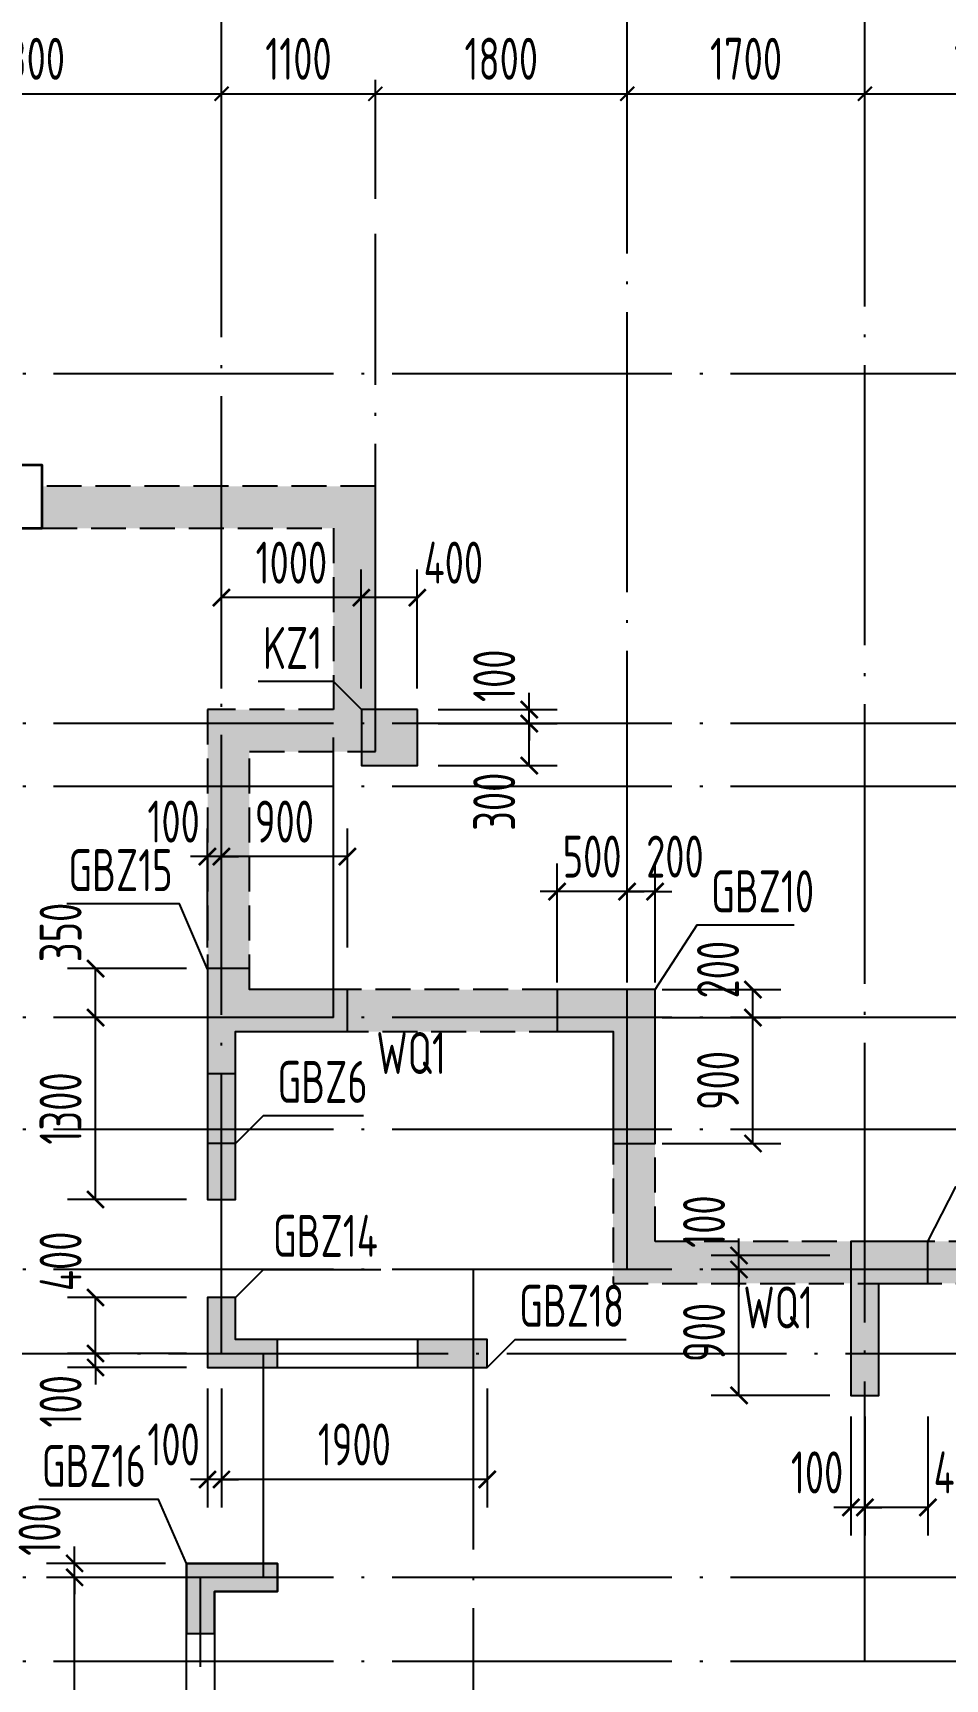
# Model space of a CAD drawing. Extents: x -1307975 to -76406, y -96289 to 379359.
# Drawn here: x -960064 to -953543, y 359666 to 371428 of the extents above; entities that cross this region are included whole.
import ezdxf
from ezdxf.enums import TextEntityAlignment as Align

# ---------------------------------------------------------------- set-up
doc = ezdxf.new("R2010")
doc.units = 0
doc.header["$LTSCALE"] = 1000
doc.linetypes.add('DASH', pattern=[0.35, 0.25, -0.1])
doc.linetypes.add('DOTE', pattern=[2.42, 2, -0.2, 0.02, -0.2])
doc.layers.get('0').update_dxf_attribs({"linetype": 'CONTINUOUS'})
doc.layers.get('DEFPOINTS').update_dxf_attribs({"linetype": 'CONTINUOUS'})
for name, color, linetype in [('A-AXIS', 1, 'CONTINUOUS'), ('A-DOTE', 10, 'DOTE'), ('COLU_DE_TEXT', 7, 'CONTINUOUS'), ('LABEL', 1, 'CONTINUOUS'), ('S-Q墙填充', 252, 'CONTINUOUS'), ('S-Q墙实线', 6, 'CONTINUOUS'), ('S-Q墙标注', 3, 'CONTINUOUS'), ('S-Q墙虚线', 6, 'DASH'), ('S-X详图填充', 252, 'CONTINUOUS'), ('S-X详图实线', 4, 'CONTINUOUS'), ('S-Y一般标注', 3, 'CONTINUOUS')]:
    doc.layers.add(name, color=color, linetype=linetype)
doc.layers.add('底图$0$砼柱', color=2, linetype='CONTINUOUS', lineweight=35)
doc.styles.add('TSSD_DIMENSION', font='Tssdeng.shx', dxfattribs={"width": 0.7, "bigfont": 'tssdchn.shx'})
doc.styles.add('TSSD_REIN', font='tssdeng.shx', dxfattribs={"width": 0.7, "height": 300, "bigfont": 'tssdchn.shx'})
doc.styles.add('结构文字', font='zstxt.shx', dxfattribs={"width": 0.7, "bigfont": 'zshz.shx'})
doc.dimstyles.new('STRUCK', dxfattribs={"dimtxt": 400, "dimasz": 121, "dimexe": 200, "dimexo": 150, "dimgap": 115, "dimtad": 1, "dimdec": 0, "dimdsep": 46, "dimtxsty": '结构文字', "dimblk": 'ARCHTICK', "dimcen": 400, "dimclrd": 3, "dimclre": 3, "dimclrt": 7, "dimadec": 0, "dimazin": 0, "dimtfac": 1, "dimtdec": 0, "dimtix": 1, "dimtmove": 2, "dimatfit": 3, "dimldrblk": '_DIMX', "dimfxl": 1, "dimtolj": 1, "dimtzin": 0, "dimarcsym": 0})
doc.dimstyles.new('TSSD_100_100', dxfattribs={"dimtxt": 300, "dimasz": 100, "dimexe": 100, "dimexo": 250, "dimgap": 100, "dimtad": 1, "dimdec": 0, "dimzin": 0, "dimdsep": 46, "dimtxsty": 'TSSD_DIMENSION', "dimblk": 'ARCHTICK', "dimcen": 0, "dimdle": 100, "dimclrt": 7, "dimadec": 0, "dimazin": 0, "dimtfac": 1, "dimtdec": 0, "dimtix": 1, "dimtmove": 2, "dimatfit": 3, "dimldrblk": 'ARCHTICK', "dimfxl": 1, "dimtolj": 1, "dimtzin": 0, "dimarcsym": 0})

# ---------------------------------------------------------------- blocks, each defined once
blk = doc.blocks.new('_ArchTick')
at = {"color": 0, "linetype": 'ByBlock', "const_width": 0.15}
blk.add_lwpolyline([(-0.5, -0.5), (0.5, 0.5)], dxfattribs=at)
blk = doc.blocks.new('*D195')
at = {"layer": 'DEFPOINTS', "color": 0, "transparency": 16777216}
for p in [(18500, 22100), (15700, 21100), (18500, 21100)]:
    blk.add_point(p, dxfattribs=at)
at = {"layer": 'S-Y一般标注', "color": 0, "lineweight": -2, "transparency": 16777216}
for p, q in [((15700, 21350), (15700, 22200)), ((18500, 21350), (18500, 22200)), ((15600, 22100), (18600, 22100))]:
    blk.add_line(p, q, dxfattribs=at)
at = {"layer": 'S-Y一般标注', "color": 0, "lineweight": -2, "transparency": 16777216, "xscale": 100, "yscale": 100, "zscale": 100, "rotation": 180}
blk.add_blockref('_ArchTick', (15700, 22100), dxfattribs=at)
at = {"layer": 'S-Y一般标注', "color": 0, "lineweight": -2, "transparency": 16777216, "xscale": 100, "yscale": 100, "zscale": 100}
blk.add_blockref('_ArchTick', (18500, 22100), dxfattribs=at)
at = {"layer": 'S-Y一般标注', "color": 7, "transparency": 16777216, "insert": (17100, 22350), "char_height": 300, "attachment_point": 5, "style": 'TSSD_DIMENSION'}
blk.add_mtext('\\A1;2800', dxfattribs=at)
blk = doc.blocks.new('*D196')
at = {"layer": 'DEFPOINTS', "color": 0, "transparency": 16777216}
for p in [(19600, 22100), (18500, 21100), (19600, 21100)]:
    blk.add_point(p, dxfattribs=at)
at = {"layer": 'S-Y一般标注', "color": 0, "lineweight": -2, "transparency": 16777216}
for p, q in [((18500, 21350), (18500, 22200)), ((19600, 21350), (19600, 22200)), ((18400, 22100), (19700, 22100))]:
    blk.add_line(p, q, dxfattribs=at)
at = {"layer": 'S-Y一般标注', "color": 0, "lineweight": -2, "transparency": 16777216, "xscale": 100, "yscale": 100, "zscale": 100, "rotation": 180}
blk.add_blockref('_ArchTick', (18500, 22100), dxfattribs=at)
at = {"layer": 'S-Y一般标注', "color": 0, "lineweight": -2, "transparency": 16777216, "xscale": 100, "yscale": 100, "zscale": 100}
blk.add_blockref('_ArchTick', (19600, 22100), dxfattribs=at)
at = {"layer": 'S-Y一般标注', "color": 7, "transparency": 16777216, "insert": (19050, 22350), "char_height": 300, "attachment_point": 5, "style": 'TSSD_DIMENSION'}
blk.add_mtext('\\A1;1100', dxfattribs=at)
blk = doc.blocks.new('*D197')
at = {"layer": 'DEFPOINTS', "color": 0, "transparency": 16777216}
for p in [(23100, 22100), (21400, 21100), (23100, 21100)]:
    blk.add_point(p, dxfattribs=at)
at = {"layer": 'S-Y一般标注', "color": 0, "lineweight": -2, "transparency": 16777216}
for p, q in [((21400, 21350), (21400, 22200)), ((23100, 21350), (23100, 22200)), ((21300, 22100), (23200, 22100))]:
    blk.add_line(p, q, dxfattribs=at)
at = {"layer": 'S-Y一般标注', "color": 0, "lineweight": -2, "transparency": 16777216, "xscale": 100, "yscale": 100, "zscale": 100, "rotation": 180}
blk.add_blockref('_ArchTick', (21400, 22100), dxfattribs=at)
at = {"layer": 'S-Y一般标注', "color": 0, "lineweight": -2, "transparency": 16777216, "xscale": 100, "yscale": 100, "zscale": 100}
blk.add_blockref('_ArchTick', (23100, 22100), dxfattribs=at)
at = {"layer": 'S-Y一般标注', "color": 7, "transparency": 16777216, "insert": (22250, 22350), "char_height": 300, "attachment_point": 5, "style": 'TSSD_DIMENSION'}
blk.add_mtext('\\A1;1700', dxfattribs=at)
blk = doc.blocks.new('*D198')
at = {"layer": 'DEFPOINTS', "color": 0, "transparency": 16777216}
for p in [(24900, 22100), (23100, 21100), (24900, 21100)]:
    blk.add_point(p, dxfattribs=at)
at = {"layer": 'S-Y一般标注', "color": 0, "lineweight": -2, "transparency": 16777216}
for p, q in [((23100, 21350), (23100, 22200)), ((24900, 21350), (24900, 22200)), ((23000, 22100), (25000, 22100))]:
    blk.add_line(p, q, dxfattribs=at)
at = {"layer": 'S-Y一般标注', "color": 0, "lineweight": -2, "transparency": 16777216, "xscale": 100, "yscale": 100, "zscale": 100, "rotation": 180}
blk.add_blockref('_ArchTick', (23100, 22100), dxfattribs=at)
at = {"layer": 'S-Y一般标注', "color": 0, "lineweight": -2, "transparency": 16777216, "xscale": 100, "yscale": 100, "zscale": 100}
blk.add_blockref('_ArchTick', (24900, 22100), dxfattribs=at)
at = {"layer": 'S-Y一般标注', "color": 7, "transparency": 16777216, "insert": (24000, 22350), "char_height": 300, "attachment_point": 5, "style": 'TSSD_DIMENSION'}
blk.add_mtext('\\A1;1800', dxfattribs=at)
blk = doc.blocks.new('*D226')
at = {"layer": 'DEFPOINTS', "color": 0, "transparency": 16777216}
for p in [(21400, 22100), (19600, 21100), (21400, 21100)]:
    blk.add_point(p, dxfattribs=at)
at = {"layer": 'S-Y一般标注', "color": 0, "lineweight": -2, "transparency": 16777216}
for p, q in [((19600, 21350), (19600, 22200)), ((21400, 21350), (21400, 22200)), ((19500, 22100), (21500, 22100))]:
    blk.add_line(p, q, dxfattribs=at)
at = {"layer": 'S-Y一般标注', "color": 0, "lineweight": -2, "transparency": 16777216, "xscale": 100, "yscale": 100, "zscale": 100, "rotation": 180}
blk.add_blockref('_ArchTick', (19600, 22100), dxfattribs=at)
at = {"layer": 'S-Y一般标注', "color": 0, "lineweight": -2, "transparency": 16777216, "xscale": 100, "yscale": 100, "zscale": 100}
blk.add_blockref('_ArchTick', (21400, 22100), dxfattribs=at)
at = {"layer": 'S-Y一般标注', "color": 7, "transparency": 16777216, "insert": (20500, 22350), "char_height": 300, "attachment_point": 5, "style": 'TSSD_DIMENSION'}
blk.add_mtext('\\A1;1800', dxfattribs=at)
blk = doc.blocks.new('*D3649')
at = {"layer": 'DEFPOINTS', "color": 0, "transparency": 16777216}
for p in [(-955016, 362593), (-954216, 362593), (-954216, 361693)]:
    blk.add_point(p, dxfattribs=at)
at = {"layer": 'S-Q墙标注', "color": 3, "lineweight": -2, "transparency": 16777216}
for p, q in [((-954366, 362593), (-955216, 362593)), ((-955016, 361693), (-955016, 362593)), ((-954366, 361693), (-955216, 361693))]:
    blk.add_line(p, q, dxfattribs=at)
at = {"layer": 'S-Q墙标注', "color": 3, "lineweight": -2, "transparency": 16777216, "xscale": 121, "yscale": 121, "zscale": 121}
for p, rotation in [((-955016, 362593), 90), ((-955016, 361693), 270)]:
    blk.add_blockref('_ArchTick', p, dxfattribs=dict(at, rotation=rotation))
at = {"layer": 'S-Q墙标注', "color": 7, "transparency": 16777216, "insert": (-955266, 362143), "char_height": 300, "attachment_point": 5, "rotation": 90, "style": 'TSSD_REIN'}
blk.add_mtext('\\A1;900', dxfattribs=at)
blk = doc.blocks.new('_DIMX')
blk.add_line((-150, 0), (150, 0))
at = {"const_width": 50}
blk.add_lwpolyline([(-70, -70), (70, 70)], dxfattribs=at)
blk = doc.blocks.new('*D3650')
at = {"layer": 'DEFPOINTS', "color": 0, "transparency": 16777216}
for p in [(-955016, 362693), (-954216, 362693), (-954216, 362593)]:
    blk.add_point(p, dxfattribs=at)
at = {"layer": 'S-Q墙标注', "color": 3, "lineweight": -2, "transparency": 16777216}
for p, q in [((-955016, 362693), (-955016, 362814)), ((-954366, 362693), (-955216, 362693)), ((-955016, 362593), (-955016, 362693)), ((-954366, 362593), (-955216, 362593)), ((-955016, 362593), (-955016, 362472))]:
    blk.add_line(p, q, dxfattribs=at)
at = {"layer": 'S-Q墙标注', "color": 3, "lineweight": -2, "transparency": 16777216, "xscale": 121, "yscale": 121, "zscale": 121}
for p, rotation in [((-955016, 362693), 270), ((-955016, 362593), 90)]:
    blk.add_blockref('_ArchTick', p, dxfattribs=dict(at, rotation=rotation))
at = {"layer": 'S-Q墙标注', "color": 7, "transparency": 16777216, "insert": (-955266, 362935), "char_height": 300, "attachment_point": 5, "rotation": 90, "style": 'TSSD_REIN'}
blk.add_mtext('\\A1;100', dxfattribs=at)
blk = doc.blocks.new('*D3651')
at = {"layer": 'DEFPOINTS', "color": 0, "transparency": 16777216}
for p in [(-954116, 361693), (-953666, 361693), (-954116, 360893)]:
    blk.add_point(p, dxfattribs=at)
at = {"layer": 'S-Q墙标注', "color": 3, "lineweight": -2, "transparency": 16777216}
for p, q in [((-954116, 361543), (-954116, 360693)), ((-953666, 361543), (-953666, 360693)), ((-953666, 360893), (-954116, 360893))]:
    blk.add_line(p, q, dxfattribs=at)
at = {"layer": 'S-Q墙标注', "color": 3, "lineweight": -2, "transparency": 16777216, "xscale": 121, "yscale": 121, "zscale": 121, "rotation": 180}
blk.add_blockref('_ArchTick', (-954116, 360893), dxfattribs=at)
at = {"layer": 'S-Q墙标注', "color": 3, "lineweight": -2, "transparency": 16777216, "xscale": 121, "yscale": 121, "zscale": 121}
blk.add_blockref('_ArchTick', (-953666, 360893), dxfattribs=at)
at = {"layer": 'S-Q墙标注', "color": 7, "transparency": 16777216, "insert": (-953408, 361143), "char_height": 300, "attachment_point": 5, "style": 'TSSD_REIN'}
blk.add_mtext('\\A1;450', dxfattribs=at)
blk = doc.blocks.new('*D3652')
at = {"layer": 'DEFPOINTS', "color": 0, "transparency": 16777216}
for p in [(-954216, 361693), (-954116, 361693), (-954216, 360893)]:
    blk.add_point(p, dxfattribs=at)
at = {"layer": 'S-Q墙标注', "color": 3, "lineweight": -2, "transparency": 16777216}
for p, q in [((-954216, 361543), (-954216, 360693)), ((-954116, 361543), (-954116, 360693)), ((-954216, 360893), (-954337, 360893)), ((-954116, 360893), (-954216, 360893)), ((-954116, 360893), (-953995, 360893))]:
    blk.add_line(p, q, dxfattribs=at)
at = {"layer": 'S-Q墙标注', "color": 3, "lineweight": -2, "transparency": 16777216, "xscale": 121, "yscale": 121, "zscale": 121}
blk.add_blockref('_ArchTick', (-954216, 360893), dxfattribs=at)
at = {"layer": 'S-Q墙标注', "color": 3, "lineweight": -2, "transparency": 16777216, "xscale": 121, "yscale": 121, "zscale": 121, "rotation": 180}
blk.add_blockref('_ArchTick', (-954116, 360893), dxfattribs=at)
at = {"layer": 'S-Q墙标注', "color": 7, "transparency": 16777216, "insert": (-954458, 361143), "char_height": 300, "attachment_point": 5, "style": 'TSSD_REIN'}
blk.add_mtext('\\A1;100', dxfattribs=at)
blk = doc.blocks.new('*D3653')
at = {"layer": 'DEFPOINTS', "color": 0, "transparency": 16777216}
for p in [(-959616, 361993), (-958816, 361993), (-958816, 361893)]:
    blk.add_point(p, dxfattribs=at)
at = {"layer": 'S-Q墙标注', "color": 3, "lineweight": -2, "transparency": 16777216}
for p, q in [((-959616, 361993), (-959616, 362114)), ((-958966, 361993), (-959816, 361993)), ((-959616, 361893), (-959616, 361993)), ((-958966, 361893), (-959816, 361893)), ((-959616, 361893), (-959616, 361772))]:
    blk.add_line(p, q, dxfattribs=at)
at = {"layer": 'S-Q墙标注', "color": 3, "lineweight": -2, "transparency": 16777216, "xscale": 121, "yscale": 121, "zscale": 121}
for p, rotation in [((-959616, 361993), 270), ((-959616, 361893), 90)]:
    blk.add_blockref('_ArchTick', p, dxfattribs=dict(at, rotation=rotation))
at = {"layer": 'S-Q墙标注', "color": 7, "transparency": 16777216, "insert": (-959866, 361651), "char_height": 300, "attachment_point": 5, "rotation": 90, "style": 'TSSD_REIN'}
blk.add_mtext('\\A1;100', dxfattribs=at)
blk = doc.blocks.new('*D3654')
at = {"layer": 'DEFPOINTS', "color": 0, "transparency": 16777216}
for p in [(-959616, 362393), (-958816, 362393), (-958816, 361993)]:
    blk.add_point(p, dxfattribs=at)
at = {"layer": 'S-Q墙标注', "color": 3, "lineweight": -2, "transparency": 16777216}
for p, q in [((-958966, 362393), (-959816, 362393)), ((-959616, 361993), (-959616, 362393)), ((-958966, 361993), (-959816, 361993))]:
    blk.add_line(p, q, dxfattribs=at)
at = {"layer": 'S-Q墙标注', "color": 3, "lineweight": -2, "transparency": 16777216, "xscale": 121, "yscale": 121, "zscale": 121}
for p, rotation in [((-959616, 362393), 90), ((-959616, 361993), 270)]:
    blk.add_blockref('_ArchTick', p, dxfattribs=dict(at, rotation=rotation))
at = {"layer": 'S-Q墙标注', "color": 7, "transparency": 16777216, "insert": (-959866, 362651), "char_height": 300, "attachment_point": 5, "rotation": 90, "style": 'TSSD_REIN'}
blk.add_mtext('\\A1;400', dxfattribs=at)
blk = doc.blocks.new('*D3655')
at = {"layer": 'DEFPOINTS', "color": 0, "transparency": 16777216}
for p in [(-958716, 361893), (-956816, 361893), (-958716, 361093)]:
    blk.add_point(p, dxfattribs=at)
at = {"layer": 'S-Q墙标注', "color": 3, "lineweight": -2, "transparency": 16777216}
for p, q in [((-958716, 361743), (-958716, 360893)), ((-956816, 361743), (-956816, 360893)), ((-956816, 361093), (-958716, 361093))]:
    blk.add_line(p, q, dxfattribs=at)
at = {"layer": 'S-Q墙标注', "color": 3, "lineweight": -2, "transparency": 16777216, "xscale": 121, "yscale": 121, "zscale": 121, "rotation": 180}
blk.add_blockref('_ArchTick', (-958716, 361093), dxfattribs=at)
at = {"layer": 'S-Q墙标注', "color": 3, "lineweight": -2, "transparency": 16777216, "xscale": 121, "yscale": 121, "zscale": 121}
blk.add_blockref('_ArchTick', (-956816, 361093), dxfattribs=at)
at = {"layer": 'S-Q墙标注', "color": 7, "transparency": 16777216, "insert": (-957766, 361343), "char_height": 300, "attachment_point": 5, "style": 'TSSD_REIN'}
blk.add_mtext('\\A1;1900', dxfattribs=at)
blk = doc.blocks.new('*D3656')
at = {"layer": 'DEFPOINTS', "color": 0, "transparency": 16777216}
for p in [(-958816, 361893), (-958716, 361893), (-958816, 361093)]:
    blk.add_point(p, dxfattribs=at)
at = {"layer": 'S-Q墙标注', "color": 3, "lineweight": -2, "transparency": 16777216}
for p, q in [((-958816, 361743), (-958816, 360893)), ((-958716, 361743), (-958716, 360893)), ((-958816, 361093), (-958937, 361093)), ((-958716, 361093), (-958816, 361093)), ((-958716, 361093), (-958595, 361093))]:
    blk.add_line(p, q, dxfattribs=at)
at = {"layer": 'S-Q墙标注', "color": 3, "lineweight": -2, "transparency": 16777216, "xscale": 121, "yscale": 121, "zscale": 121}
blk.add_blockref('_ArchTick', (-958816, 361093), dxfattribs=at)
at = {"layer": 'S-Q墙标注', "color": 3, "lineweight": -2, "transparency": 16777216, "xscale": 121, "yscale": 121, "zscale": 121, "rotation": 180}
blk.add_blockref('_ArchTick', (-958716, 361093), dxfattribs=at)
at = {"layer": 'S-Q墙标注', "color": 7, "transparency": 16777216, "insert": (-959058, 361343), "char_height": 300, "attachment_point": 5, "style": 'TSSD_REIN'}
blk.add_mtext('\\A1;100', dxfattribs=at)
blk = doc.blocks.new('*D3657')
at = {"layer": 'DEFPOINTS', "color": 0, "transparency": 16777216}
for p in [(-955716, 364393), (-954916, 364393), (-955716, 363493)]:
    blk.add_point(p, dxfattribs=at)
at = {"layer": 'S-Q墙标注', "color": 3, "lineweight": -2, "transparency": 16777216}
for p, q in [((-955566, 364393), (-954716, 364393)), ((-954916, 363493), (-954916, 364393)), ((-955566, 363493), (-954716, 363493))]:
    blk.add_line(p, q, dxfattribs=at)
at = {"layer": 'S-Q墙标注', "color": 3, "lineweight": -2, "transparency": 16777216, "xscale": 121, "yscale": 121, "zscale": 121}
for p, rotation in [((-954916, 364393), 90), ((-954916, 363493), 270)]:
    blk.add_blockref('_ArchTick', p, dxfattribs=dict(at, rotation=rotation))
at = {"layer": 'S-Q墙标注', "color": 7, "transparency": 16777216, "insert": (-955166, 363943), "char_height": 300, "attachment_point": 5, "rotation": 90, "style": 'TSSD_REIN'}
blk.add_mtext('\\A1;900', dxfattribs=at)
blk = doc.blocks.new('*D3658')
at = {"layer": 'DEFPOINTS', "color": 0, "transparency": 16777216}
for p in [(-955716, 364593), (-954916, 364593), (-955716, 364393)]:
    blk.add_point(p, dxfattribs=at)
at = {"layer": 'S-Q墙标注', "color": 3, "lineweight": -2, "transparency": 16777216}
for p, q in [((-955566, 364593), (-954716, 364593)), ((-954916, 364393), (-954916, 364593)), ((-955566, 364393), (-954716, 364393))]:
    blk.add_line(p, q, dxfattribs=at)
at = {"layer": 'S-Q墙标注', "color": 3, "lineweight": -2, "transparency": 16777216, "xscale": 121, "yscale": 121, "zscale": 121}
for p, rotation in [((-954916, 364593), 90), ((-954916, 364393), 270)]:
    blk.add_blockref('_ArchTick', p, dxfattribs=dict(at, rotation=rotation))
at = {"layer": 'S-Q墙标注', "color": 7, "transparency": 16777216, "insert": (-955166, 364735), "char_height": 300, "attachment_point": 5, "rotation": 90, "style": 'TSSD_REIN'}
blk.add_mtext('\\A1;200', dxfattribs=at)
blk = doc.blocks.new('*D3659')
at = {"layer": 'DEFPOINTS', "color": 0, "transparency": 16777216}
for p in [(-955816, 365293), (-955816, 364493), (-955616, 364493)]:
    blk.add_point(p, dxfattribs=at)
at = {"layer": 'S-Q墙标注', "color": 3, "lineweight": -2, "transparency": 16777216}
for p, q in [((-955816, 364643), (-955816, 365493)), ((-955616, 364643), (-955616, 365493)), ((-955816, 365293), (-955937, 365293)), ((-955616, 365293), (-955816, 365293)), ((-955616, 365293), (-955495, 365293))]:
    blk.add_line(p, q, dxfattribs=at)
at = {"layer": 'S-Q墙标注', "color": 3, "lineweight": -2, "transparency": 16777216, "xscale": 121, "yscale": 121, "zscale": 121}
blk.add_blockref('_ArchTick', (-955816, 365293), dxfattribs=at)
at = {"layer": 'S-Q墙标注', "color": 3, "lineweight": -2, "transparency": 16777216, "xscale": 121, "yscale": 121, "zscale": 121, "rotation": 180}
blk.add_blockref('_ArchTick', (-955616, 365293), dxfattribs=at)
at = {"layer": 'S-Q墙标注', "color": 7, "transparency": 16777216, "insert": (-955474, 365543), "char_height": 300, "attachment_point": 5, "style": 'TSSD_REIN'}
blk.add_mtext('\\A1;200', dxfattribs=at)
blk = doc.blocks.new('*D3660')
at = {"layer": 'DEFPOINTS', "color": 0, "transparency": 16777216}
for p in [(-956316, 365293), (-956316, 364493), (-955816, 364493)]:
    blk.add_point(p, dxfattribs=at)
at = {"layer": 'S-Q墙标注', "color": 3, "lineweight": -2, "transparency": 16777216}
for p, q in [((-956316, 364643), (-956316, 365493)), ((-955816, 364643), (-955816, 365493)), ((-956316, 365293), (-956437, 365293)), ((-955816, 365293), (-956316, 365293)), ((-955816, 365293), (-955695, 365293))]:
    blk.add_line(p, q, dxfattribs=at)
at = {"layer": 'S-Q墙标注', "color": 3, "lineweight": -2, "transparency": 16777216, "xscale": 121, "yscale": 121, "zscale": 121}
blk.add_blockref('_ArchTick', (-956316, 365293), dxfattribs=at)
at = {"layer": 'S-Q墙标注', "color": 3, "lineweight": -2, "transparency": 16777216, "xscale": 121, "yscale": 121, "zscale": 121, "rotation": 180}
blk.add_blockref('_ArchTick', (-955816, 365293), dxfattribs=at)
at = {"layer": 'S-Q墙标注', "color": 7, "transparency": 16777216, "insert": (-956066, 365543), "char_height": 300, "attachment_point": 5, "style": 'TSSD_REIN'}
blk.add_mtext('\\A1;500', dxfattribs=at)
blk = doc.blocks.new('*D3663')
at = {"layer": 'DEFPOINTS', "color": 0, "transparency": 16777216}
for p in [(-959616, 364393), (-958816, 364393), (-958816, 363093)]:
    blk.add_point(p, dxfattribs=at)
at = {"layer": 'S-Q墙标注', "color": 3, "lineweight": -2, "transparency": 16777216}
for p, q in [((-958966, 364393), (-959816, 364393)), ((-959616, 363093), (-959616, 364393)), ((-958966, 363093), (-959816, 363093))]:
    blk.add_line(p, q, dxfattribs=at)
at = {"layer": 'S-Q墙标注', "color": 3, "lineweight": -2, "transparency": 16777216, "xscale": 121, "yscale": 121, "zscale": 121}
for p, rotation in [((-959616, 364393), 90), ((-959616, 363093), 270)]:
    blk.add_blockref('_ArchTick', p, dxfattribs=dict(at, rotation=rotation))
at = {"layer": 'S-Q墙标注', "color": 7, "transparency": 16777216, "insert": (-959866, 363743), "char_height": 300, "attachment_point": 5, "rotation": 90, "style": 'TSSD_REIN'}
blk.add_mtext('\\A1;1300', dxfattribs=at)
blk = doc.blocks.new('*D3664')
at = {"layer": 'DEFPOINTS', "color": 0, "transparency": 16777216}
for p in [(-959616, 364743), (-958816, 364743), (-958816, 364393)]:
    blk.add_point(p, dxfattribs=at)
at = {"layer": 'S-Q墙标注', "color": 3, "lineweight": -2, "transparency": 16777216}
for p, q in [((-958966, 364743), (-959816, 364743)), ((-959616, 364393), (-959616, 364743)), ((-958966, 364393), (-959816, 364393))]:
    blk.add_line(p, q, dxfattribs=at)
at = {"layer": 'S-Q墙标注', "color": 3, "lineweight": -2, "transparency": 16777216, "xscale": 121, "yscale": 121, "zscale": 121}
for p, rotation in [((-959616, 364743), 90), ((-959616, 364393), 270)]:
    blk.add_blockref('_ArchTick', p, dxfattribs=dict(at, rotation=rotation))
at = {"layer": 'S-Q墙标注', "color": 7, "transparency": 16777216, "insert": (-959866, 365001), "char_height": 300, "attachment_point": 5, "rotation": 90, "style": 'TSSD_REIN'}
blk.add_mtext('\\A1;350', dxfattribs=at)
blk = doc.blocks.new('*D3665')
at = {"layer": 'DEFPOINTS', "color": 0, "transparency": 16777216}
for p in [(-958716, 365543), (-958716, 364743), (-957815, 364743)]:
    blk.add_point(p, dxfattribs=at)
at = {"layer": 'S-Q墙标注', "color": 3, "lineweight": -2, "transparency": 16777216}
for p, q in [((-958716, 364893), (-958716, 365743)), ((-957815, 364893), (-957815, 365743)), ((-957815, 365543), (-958716, 365543))]:
    blk.add_line(p, q, dxfattribs=at)
at = {"layer": 'S-Q墙标注', "color": 3, "lineweight": -2, "transparency": 16777216, "xscale": 121, "yscale": 121, "zscale": 121, "rotation": 180}
blk.add_blockref('_ArchTick', (-958716, 365543), dxfattribs=at)
at = {"layer": 'S-Q墙标注', "color": 3, "lineweight": -2, "transparency": 16777216, "xscale": 121, "yscale": 121, "zscale": 121}
blk.add_blockref('_ArchTick', (-957815, 365543), dxfattribs=at)
at = {"layer": 'S-Q墙标注', "color": 7, "transparency": 16777216, "insert": (-958266, 365793), "char_height": 300, "attachment_point": 5, "style": 'TSSD_REIN'}
blk.add_mtext('\\A1;900', dxfattribs=at)
blk = doc.blocks.new('*D3666')
at = {"layer": 'DEFPOINTS', "color": 0, "transparency": 16777216}
for p in [(-958816, 365543), (-958816, 364743), (-958716, 364743)]:
    blk.add_point(p, dxfattribs=at)
at = {"layer": 'S-Q墙标注', "color": 3, "lineweight": -2, "transparency": 16777216}
for p, q in [((-958816, 364893), (-958816, 365743)), ((-958716, 364893), (-958716, 365743)), ((-958816, 365543), (-958937, 365543)), ((-958716, 365543), (-958816, 365543)), ((-958716, 365543), (-958595, 365543))]:
    blk.add_line(p, q, dxfattribs=at)
at = {"layer": 'S-Q墙标注', "color": 3, "lineweight": -2, "transparency": 16777216, "xscale": 121, "yscale": 121, "zscale": 121}
blk.add_blockref('_ArchTick', (-958816, 365543), dxfattribs=at)
at = {"layer": 'S-Q墙标注', "color": 3, "lineweight": -2, "transparency": 16777216, "xscale": 121, "yscale": 121, "zscale": 121, "rotation": 180}
blk.add_blockref('_ArchTick', (-958716, 365543), dxfattribs=at)
at = {"layer": 'S-Q墙标注', "color": 7, "transparency": 16777216, "insert": (-959058, 365793), "char_height": 300, "attachment_point": 5, "style": 'TSSD_REIN'}
blk.add_mtext('\\A1;100', dxfattribs=at)
blk = doc.blocks.new('*D3474')
at = {"layer": 'DEFPOINTS', "color": 0, "transparency": 16777216}
for p in [(-957316, 366593), (-957316, 366493), (-956516, 366593)]:
    blk.add_point(p, dxfattribs=at)
at = {"layer": 'S-Q墙标注', "color": 3, "lineweight": -2, "transparency": 16777216}
for p, q in [((-956516, 366593), (-956516, 366714)), ((-957166, 366593), (-956316, 366593)), ((-957166, 366493), (-956316, 366493)), ((-956516, 366493), (-956516, 366593)), ((-956516, 366493), (-956516, 366372))]:
    blk.add_line(p, q, dxfattribs=at)
at = {"layer": 'S-Q墙标注', "color": 3, "lineweight": -2, "transparency": 16777216, "xscale": 121, "yscale": 121, "zscale": 121}
for p, rotation in [((-956516, 366593), 270), ((-956516, 366493), 90)]:
    blk.add_blockref('_ArchTick', p, dxfattribs=dict(at, rotation=rotation))
at = {"layer": 'S-Q墙标注', "color": 7, "transparency": 16777216, "insert": (-956766, 366835), "char_height": 300, "attachment_point": 5, "rotation": 90, "style": 'TSSD_REIN'}
blk.add_mtext('\\A1;100', dxfattribs=at)
blk = doc.blocks.new('*D3475')
at = {"layer": 'DEFPOINTS', "color": 0, "transparency": 16777216}
for p in [(-957316, 366493), (-956516, 366493), (-957316, 366193)]:
    blk.add_point(p, dxfattribs=at)
at = {"layer": 'S-Q墙标注', "color": 3, "lineweight": -2, "transparency": 16777216}
for p, q in [((-957166, 366493), (-956316, 366493)), ((-956516, 366193), (-956516, 366493)), ((-957166, 366193), (-956316, 366193))]:
    blk.add_line(p, q, dxfattribs=at)
at = {"layer": 'S-Q墙标注', "color": 3, "lineweight": -2, "transparency": 16777216, "xscale": 121, "yscale": 121, "zscale": 121}
for p, rotation in [((-956516, 366493), 90), ((-956516, 366193), 270)]:
    blk.add_blockref('_ArchTick', p, dxfattribs=dict(at, rotation=rotation))
at = {"layer": 'S-Q墙标注', "color": 7, "transparency": 16777216, "insert": (-956766, 365935), "char_height": 300, "attachment_point": 5, "rotation": 90, "style": 'TSSD_REIN'}
blk.add_mtext('\\A1;300', dxfattribs=at)
blk = doc.blocks.new('*D3476')
at = {"layer": 'DEFPOINTS', "color": 0, "transparency": 16777216}
for p in [(-957716, 367393), (-957716, 366593), (-957316, 366593)]:
    blk.add_point(p, dxfattribs=at)
at = {"layer": 'S-Q墙标注', "color": 3, "lineweight": -2, "transparency": 16777216}
for p, q in [((-957716, 366743), (-957716, 367593)), ((-957316, 366743), (-957316, 367593)), ((-957316, 367393), (-957716, 367393))]:
    blk.add_line(p, q, dxfattribs=at)
at = {"layer": 'S-Q墙标注', "color": 3, "lineweight": -2, "transparency": 16777216, "xscale": 121, "yscale": 121, "zscale": 121, "rotation": 180}
blk.add_blockref('_ArchTick', (-957716, 367393), dxfattribs=at)
at = {"layer": 'S-Q墙标注', "color": 3, "lineweight": -2, "transparency": 16777216, "xscale": 121, "yscale": 121, "zscale": 121}
blk.add_blockref('_ArchTick', (-957316, 367393), dxfattribs=at)
at = {"layer": 'S-Q墙标注', "color": 7, "transparency": 16777216, "insert": (-957058, 367643), "char_height": 300, "attachment_point": 5, "style": 'TSSD_REIN'}
blk.add_mtext('\\A1;400', dxfattribs=at)
blk = doc.blocks.new('*D3477')
at = {"layer": 'DEFPOINTS', "color": 0, "transparency": 16777216}
for p in [(-958716, 367393), (-958716, 366593), (-957716, 366593)]:
    blk.add_point(p, dxfattribs=at)
at = {"layer": 'S-Q墙标注', "color": 3, "lineweight": -2, "transparency": 16777216}
for p, q in [((-958716, 366743), (-958716, 367593)), ((-957716, 366743), (-957716, 367593)), ((-957716, 367393), (-958716, 367393))]:
    blk.add_line(p, q, dxfattribs=at)
at = {"layer": 'S-Q墙标注', "color": 3, "lineweight": -2, "transparency": 16777216, "xscale": 121, "yscale": 121, "zscale": 121, "rotation": 180}
blk.add_blockref('_ArchTick', (-958716, 367393), dxfattribs=at)
at = {"layer": 'S-Q墙标注', "color": 3, "lineweight": -2, "transparency": 16777216, "xscale": 121, "yscale": 121, "zscale": 121}
blk.add_blockref('_ArchTick', (-957716, 367393), dxfattribs=at)
at = {"layer": 'S-Q墙标注', "color": 7, "transparency": 16777216, "insert": (-958216, 367643), "char_height": 300, "attachment_point": 5, "style": 'TSSD_REIN'}
blk.add_mtext('\\A1;1000', dxfattribs=at)
blk = doc.blocks.new('*D3508')
at = {"layer": 'DEFPOINTS', "color": 0, "transparency": 16777216}
for p in [(-959766, 360393), (-958966, 360393), (-958966, 358293)]:
    blk.add_point(p, dxfattribs=at)
at = {"layer": 'S-Q墙标注', "color": 3, "lineweight": -2, "transparency": 16777216}
for p, q in [((-959116, 360393), (-959966, 360393)), ((-959766, 358293), (-959766, 360393)), ((-959116, 358293), (-959966, 358293))]:
    blk.add_line(p, q, dxfattribs=at)
at = {"layer": 'S-Q墙标注', "color": 3, "lineweight": -2, "transparency": 16777216, "xscale": 121, "yscale": 121, "zscale": 121}
for p, rotation in [((-959766, 360393), 90), ((-959766, 358293), 270)]:
    blk.add_blockref('_ArchTick', p, dxfattribs=dict(at, rotation=rotation))
at = {"layer": 'S-Q墙标注', "color": 7, "transparency": 16777216, "insert": (-960016, 359343), "char_height": 300, "attachment_point": 5, "rotation": 90, "style": 'TSSD_REIN'}
blk.add_mtext('\\A1;2100', dxfattribs=at)
blk = doc.blocks.new('*D3509')
at = {"layer": 'DEFPOINTS', "color": 0, "transparency": 16777216}
for p in [(-959766, 360493), (-958966, 360493), (-958966, 360393)]:
    blk.add_point(p, dxfattribs=at)
at = {"layer": 'S-Q墙标注', "color": 3, "lineweight": -2, "transparency": 16777216}
for p, q in [((-959766, 360493), (-959766, 360614)), ((-959116, 360493), (-959966, 360493)), ((-959766, 360393), (-959766, 360493)), ((-959116, 360393), (-959966, 360393)), ((-959766, 360393), (-959766, 360272))]:
    blk.add_line(p, q, dxfattribs=at)
at = {"layer": 'S-Q墙标注', "color": 3, "lineweight": -2, "transparency": 16777216, "xscale": 121, "yscale": 121, "zscale": 121}
for p, rotation in [((-959766, 360493), 270), ((-959766, 360393), 90)]:
    blk.add_blockref('_ArchTick', p, dxfattribs=dict(at, rotation=rotation))
at = {"layer": 'S-Q墙标注', "color": 7, "transparency": 16777216, "insert": (-960016, 360735), "char_height": 300, "attachment_point": 5, "rotation": 90, "style": 'TSSD_REIN'}
blk.add_mtext('\\A1;100', dxfattribs=at)
blk = doc.blocks.new('20211109.00462574')
at = {"layer": 'S-Q墙填充'}
h = blk.add_hatch(dxfattribs=at)
h.set_pattern_fill('ARMORED', color=252, scale=30, style=0)
h.set_pattern_definition([(50, (994311.75, -393917.59), (215.178055, -18.82564), [22.5, -247.5]), (355, (994311.75, -393917.59), (-41.6254, 225.65764), [18, -198]), (100.4514, (994329.68, -393919.15), (173.552815, 206.831863), [19.122057, -210.342634]), (46.1842, (994311.75, -393857.59), (320.172315, -49.655704), [33.75, -371.25]), (96.6356, (994338.43, -393861.72), (280.39881, 292.23536), [28.68309, -315.5139]), (351.1842, (994311.75, -393857.6), (280.39858, 292.23558), [27, -297]), (21, (994341.75, -393872.59), (179.072116, -120.785667), [22.5, -247.5]), (326, (994341.75, -393872.59), (72.9946, 217.545014), [18, -198]), (71.4514, (994356.67, -393882.65), (252.06679, 96.75915), [19.122057, -210.342634]), (37.5, (994311.75, -393917.586), (3.6479566, 99.868156), [0, -195.6, 0, -201, 0, -198.75]), (7.5, (994311.75, -393917.59), (78.920861, 118.323514), [0, -114.6, 0, -191.1, 0, -75.75]), (327.5, (994244.85, -393917.586), (160.146731, -6.7664615), [0, -75, 0, -234, 0, -310.5]), (317.5, (994214.85, -393917.59), (174.95585, 30.031495), [0, -97.5, 0, -155.4, 0, -220.5]), (45, (994311.75, -393917.59), (-106.066017, 106.066017), [])])
h.paths.add_polyline_path([(9600, 1650), (9400, 1650), (9400, 1500), (300, 1500), (300, 8500), (6600, 8500), (6600, 7700), (6800, 7700), (6800, 8800), (5900, 8800), (5900, 9200), (5650, 9200), (5650, 8800), (4150, 8800), (4150, 10500), (5650, 10500), (5650, 9820), (5900, 9820), (5900, 10150), (6300, 10150), (6300, 10500), (6800, 10500), (6800, 10800), (5900, 10800), (5900, 12596), (5650, 12596), (5650, 10750), (3900, 10750), (3900, 8800), (1550, 8800), (1550, 13796), (1300, 13796), (1300, 8800), (0, 8800), (0, 1200), (9300, 1200), (9300, 0), (16100, 0), (16100, 1200), (34400, 1200), (34400, 0), (41000, 0), (41000, 1200), (50400, 1200), (50400, 8800), (42200, 8800), (42200, 10600), (39300, 10600), (39300, 10850), (36100, 10850), (36100, 10600), (33200, 10600), (33200, 8800), (17200, 8800), (17200, 10600), (14300, 10600), (14300, 12300), (15200, 12300), (15200, 14196), (12817, 14196), (12817, 13896), (14900, 13896), (14900, 12600), (14000, 12600), (14000, 9100), (14200, 9100), (14200, 10300), (16900, 10300), (16900, 8500), (33500, 8500), (33500, 10300), (36400, 10300), (36400, 10550), (39000, 10550), (39000, 10300), (41900, 10300), (41900, 8500), (50100, 8500), (50100, 1500), (41000, 1500), (41000, 1650), (40700, 1650), (40700, 300), (34700, 300), (34700, 1650), (34400, 1650), (34400, 1500), (16000, 1500), (16000, 1650), (15800, 1650), (15800, 300), (9600, 300)])
at = {"layer": 'S-Q墙实线'}
for points in [[(14000, 10500), (14000, 9100), (14200, 9100), (14200, 10300), (15000, 10300), (15000, 10600), (14300, 10600), (14300, 10750), (14000, 10750)], [(17200, 10600), (16500, 10600), (16500, 10300), (16900, 10300), (16900, 9500), (17200, 9500)], [(18600, 8800), (18600, 7700), (18800, 7700), (18800, 8500), (19150, 8500), (19150, 8800)], [(14200, 8100), (14200, 8400), (14000, 8400), (14000, 7900), (14400, 7900), (16000, 7900), (16000, 8100), (14400, 8100)], [(13850, 6500), (14500, 6500), (14500, 6300), (14050, 6300), (14050, 5800), (14050, 4200), (13650, 4200), (13650, 4400), (13850, 4400), (13850, 5800)]]:
    blk.add_lwpolyline(points, close=True, dxfattribs=at)
at = {"layer": 'S-Q墙虚线', "color": 2}
blk.add_lwpolyline([(33200, 8800), (17200, 8800), (17200, 10600), (14300, 10600), (14300, 12300), (15200, 12300), (15200, 14196), (12817, 14196), (12817, 13896), (14900, 13896), (14900, 12600), (14000, 12600), (14000, 9100), (14200, 9100), (14200, 10300), (16900, 10300), (16900, 8500), (33500, 8500)], dxfattribs=at)
at = {"layer": '底图$0$砼柱', "color": 3, "lineweight": 35}
blk.add_lwpolyline([(12317, 14346), (12317, 13896), (12817, 13896), (12817, 14346)], close=True, dxfattribs=at)
blk = doc.blocks.new('20210726.16350016')
at = {"layer": 'A-AXIS'}
for p, q in [((18500, 21100), (18500, 23900)), ((21400, 21100), (21400, 23900)), ((23100, 21100), (23100, 23900))]:
    blk.add_line(p, q, dxfattribs=at)
at = {"layer": 'A-DOTE'}
for p, q in [((18500, 13100.3), (18500, 21100)), ((19600, 17600), (19600, 21100)), ((21400, 13700), (21400, 21100)), ((23100, 10900), (23100, 21100)), ((55600, 20100), (3600, 20100)), ((55600, 17600), (3600, 17600)), ((19300, 15500), (19300, 17600)), ((55600, 17150), (3600, 17150)), ((55600, 15500), (3600, 15500)), ((55600, 14700), (3600, 14700)), ((55600, 13700), (3600, 13700)), ((20299.8, 13700), (20300, 3600)), ((3600, 13100.3), (55600, 13100.3)), ((18800, 11500), (18800, 13100)), ((55600, 11500), (3600, 11500)), ((18350, 3600), (18350, 11500)), ((55600, 10900), (3600, 10900))]:
    blk.add_line(p, q, dxfattribs=at)
at = {"layer": 'S-Y一般标注'}
for base, p1, p2, picture, middle in [((18500, 22100), (15700, 21100), (18500, 21100), '*D195', (17100, 22350)), ((19600, 22100), (18500, 21100), (19600, 21100), '*D196', (19050, 22350)), ((21400, 22100), (19600, 21100), (21400, 21100), '*D226', (20500, 22350)), ((23100, 22100), (21400, 21100), (23100, 21100), '*D197', (22250, 22350)), ((24900, 22100), (23100, 21100), (24900, 21100), '*D198', (24000, 22350))]:
    dim = blk.add_linear_dim(base=base, p1=p1, p2=p2, dimstyle='TSSD_100_100', dxfattribs=at)
    dim.commit()
    dim.dimension.update_dxf_attribs({"geometry": picture, "text_midpoint": middle})

msp = doc.modelspace()

# ---------------------------------------------------------------- hatches: boundary and pattern name
at = {"layer": 'S-X详图填充'}
h = msp.add_hatch(color=256, dxfattribs=at)
h.dxf.hatch_style = 1
h.paths.add_polyline_path([(-957315.61, 366593.09), (-957715.61, 366593.09), (-957715.61, 366193.09), (-957315.61, 366193.09)])
h = msp.add_hatch(color=256, dxfattribs=at)
h.dxf.hatch_style = 1
h.paths.add_polyline_path([(-958815.61, 363993.09), (-958615.59, 363993.09), (-958615.59, 364293.06), (-957815.51, 364293.06), (-957815.51, 364593.06), (-958515.61, 364593.06), (-958515.61, 364743.06), (-958815.61, 364743.06)])
h = msp.add_hatch(color=256, dxfattribs=at)
h.dxf.hatch_style = 1
h.paths.add_polyline_path([(-956315.61, 364593.06), (-956315.61, 364293.14), (-955915.61, 364293.14), (-955915.61, 363493.09), (-955615.61, 363493.09), (-955615.61, 364593.06)])
h = msp.add_hatch(color=256, dxfattribs=at)
h.dxf.hatch_style = 1
h.paths.add_polyline_path([(-958615.59, 363493.09), (-958815.61, 363493.09), (-958815.61, 363093.09), (-958615.59, 363093.09)])
h = msp.add_hatch(color=256, dxfattribs=at)
h.dxf.hatch_style = 1
h.paths.add_polyline_path([(-953665.65, 362493.06), (-953665.61, 362793.06), (-954215.61, 362793.06), (-954215.61, 361693.09), (-954015.61, 361693.09), (-954015.65, 362493.06)])
h = msp.add_hatch(color=256, dxfattribs=at)
h.dxf.hatch_style = 1
h.paths.add_polyline_path([(-958315.61, 361893.39), (-958315.61, 362093.39), (-958615.59, 362093.39), (-958615.59, 362393.39), (-958815.61, 362393.39), (-958815.61, 361893.39)])
h = msp.add_hatch(color=256, dxfattribs=at)
h.dxf.hatch_style = 1
h.paths.add_polyline_path([(-956815.6, 361893.28), (-956815.6, 362093.28), (-957315.6, 362093.33), (-957315.6, 361893.33)])
h = msp.add_hatch(color=256, dxfattribs=at)
h.dxf.hatch_style = 1
h.paths.add_polyline_path([(-958315.61, 360293.09), (-958315.61, 360493.09), (-958965.61, 360493.09), (-958965.61, 359993.09), (-958765.61, 359993.09), (-958765.61, 360293.09)])

# ---------------------------------------------------------------- linework, layer by layer
at = {"layer": 'LABEL'}
for points in [[(-957715.61, 366593.09), (-957915.61, 366793.09), (-958454.56, 366793.09)], [(-958815.2, 364738.23), (-959015.2, 365206.23), (-959820.94, 365206.23)], [(-955615.61, 364593.06), (-955315.62, 365054.76), (-954622.55, 365054.76)], [(-958615.59, 363493.09), (-958415.59, 363693.09), (-957700.61, 363693.09)], [(-953665.61, 362793.06), (-953465.61, 363182.37), (-952809.03, 363182.37)], [(-958615.59, 362393.25), (-958415.59, 362593.25), (-957575.59, 362593.25)], [(-956815.6, 361893.33), (-956615.6, 362093.33), (-955822.28, 362093.33)], [(-958965.61, 360493.09), (-959165.61, 360949.07), (-960021.64, 360949.07)]]:
    msp.add_lwpolyline(points, dxfattribs=at)
at = {"layer": 'S-X详图实线'}
for points in [[(-957315.61, 366593.09), (-957715.61, 366593.09), (-957715.61, 366193.09), (-957315.61, 366193.09), (-957315.61, 366593.09)], [(-958815.61, 363993.09), (-958615.59, 363993.09), (-958615.59, 364293.06), (-957815.51, 364293.06), (-957815.51, 364593.06), (-958515.61, 364593.06), (-958515.61, 364743.06), (-958815.61, 364743.06), (-958815.61, 363993.09)], [(-956315.61, 364593.07), (-956315.61, 364293.06), (-955915.61, 364293.06), (-955915.61, 363493.09), (-955615.61, 363493.09), (-955615.61, 364593.06), (-956315.61, 364593.07)], [(-958615.61, 363493.09), (-958815.61, 363493.09), (-958815.61, 363093.09), (-958615.59, 363093.09), (-958615.59, 363493.09)], [(-953665.61, 362493.06), (-953665.61, 362793.06), (-954215.61, 362793.06), (-954215.61, 361693.09), (-954015.61, 361693.09), (-954015.61, 362493.06), (-953665.61, 362493.06)], [(-958315.61, 361893.39), (-958315.61, 362093.39), (-958615.59, 362093.39), (-958615.59, 362393.39), (-958815.61, 362393.39), (-958815.61, 361893.39), (-958315.61, 361893.39)], [(-956815.6, 361893.33), (-956815.6, 362093.33), (-957315.6, 362093.33), (-957315.6, 361893.33), (-956815.6, 361893.33)], [(-958965.61, 359993.09), (-958765.61, 359993.09), (-958765.61, 360293.09), (-958315.61, 360293.09), (-958315.61, 360493.09), (-958965.61, 360493.09), (-958965.61, 359993.09)]]:
    msp.add_lwpolyline(points, close=True, dxfattribs=at)

# ---------------------------------------------------------------- block references
at = {"layer": 'A-DOTE'}
msp.add_blockref('20210726.16350016', (-977215.6, 348893.02), dxfattribs=at)
at = {"layer": 'S-Q墙实线', "color": 2}
msp.add_blockref('20211109.00462574', (-972815.59, 353992.98), dxfattribs=at)

# ---------------------------------------------------------------- texts
at = {"layer": 'COLU_DE_TEXT', "style": 'TSSD_REIN', "width": 0.7}
for s, p in [('KZ1', (-958419.46, 366793.09)), ('GBZ15', (-959810.59, 365206.23)), ('GBZ10', (-955215.62, 365054.76)), ('GBZ6', (-958315.59, 363693.09)), ('GBZ14', (-958347.85, 362593.25)), ('GBZ18', (-956587.76, 362093.33)), ('GBZ16', (-960000.61, 360949.07))]:
    msp.add_text(s, height=300, dxfattribs=at).set_placement(p, align=Align.BOTTOM_LEFT)
at = {"layer": 'S-Q墙标注', "style": 'TSSD_REIN', "width": 0.7}
for p in [(-957359.62, 363899.53), (-954735.04, 362081.67)]:
    msp.add_text('WQ1', height=300, dxfattribs=at).set_placement(p, align=Align.BOTTOM_CENTER)

# ---------------------------------------------------------------- dimensions: what is measured, and where the dimension line sits
at = {"layer": 'S-Q墙标注'}
for base, p1, p2, angle, picture, middle in [((-958715.6, 367393.06), (-957715.6, 366593.06), (-958715.6, 366593.06), 180, '*D3477', (-958215.6, 367643.06)), ((-958715.59, 365543.06), (-957815.48, 364743.06), (-958715.59, 364743.06), 180, '*D3665', (-958265.53, 365793.06)), ((-956315.52, 365293.06), (-955815.6, 364493.06), (-956315.52, 364493.06), 180, '*D3660', (-956065.56, 365543.06)), ((-959615.6, 364393.06), (-958815.6, 363093.06), (-958815.6, 364393.06), 90, '*D3663', (-959865.6, 363743.06)), ((-954915.6, 364393.06), (-955715.6, 363493.06), (-955715.6, 364393.06), 90, '*D3657', (-955165.6, 363943.06)), ((-955015.61, 362593.06), (-954215.61, 361693.06), (-954215.61, 362593.06), 90, '*D3649', (-955265.61, 362143.06)), ((-958715.6, 361093.33), (-956815.6, 361893.33), (-958715.6, 361893.33), 180, '*D3655', (-957765.6, 361343.33)), ((-959765.6, 360393.06), (-958965.6, 358293.06), (-958965.6, 360393.06), 90, '*D3508', (-960015.6, 359343.06))]:
    dim = msp.add_linear_dim(base=base, p1=p1, p2=p2, angle=angle, dimstyle='STRUCK', override={"dimtxt": 300, "dimgap": 100, "dimtxsty": 'TSSD_REIN'}, dxfattribs=at)
    dim.commit()
    dim.dimension.update_dxf_attribs({"geometry": picture, "text_midpoint": middle})
for base, p1, p2, angle, picture, middle in [((-957715.6, 367393.06), (-957315.6, 366593.06), (-957715.6, 366593.06), 180, '*D3476', (-957057.52, 367643.06)), ((-956515.6, 366593.06), (-957315.6, 366493.06), (-957315.6, 366593.06), 90, '*D3474', (-956765.6, 366834.98)), ((-956515.6, 366493.06), (-957315.6, 366193.06), (-957315.6, 366493.06), 90, '*D3475', (-956765.6, 365934.98)), ((-958815.6, 365543.06), (-958715.59, 364743.06), (-958815.6, 364743.06), 180, '*D3666', (-959057.52, 365793.06)), ((-955815.6, 365293.06), (-955615.61, 364493.06), (-955815.6, 364493.06), 180, '*D3659', (-955473.68, 365543.06)), ((-959615.6, 364743.06), (-958815.6, 364393.06), (-958815.6, 364743.06), 90, '*D3664', (-959865.6, 365001.14)), ((-954915.6, 364593.06), (-955715.6, 364393.06), (-955715.6, 364593.06), 90, '*D3658', (-955165.6, 364734.99)), ((-955015.61, 362693.06), (-954215.61, 362593.06), (-954215.61, 362693.06), 90, '*D3650', (-955265.61, 362934.99)), ((-959615.6, 362393.33), (-958815.6, 361993.33), (-958815.6, 362393.33), 90, '*D3654', (-959865.6, 362651.41)), ((-959615.6, 361993.33), (-958815.6, 361893.33), (-958815.6, 361993.33), 90, '*D3653', (-959865.6, 361651.41)), ((-958815.6, 361093.33), (-958715.6, 361893.33), (-958815.6, 361893.33), 180, '*D3656', (-959057.52, 361343.33)), ((-954215.61, 360893.06), (-954115.6, 361693.06), (-954215.61, 361693.06), 180, '*D3652', (-954457.53, 361143.06)), ((-954115.6, 360893.06), (-953665.69, 361693.06), (-954115.6, 361693.06), 180, '*D3651', (-953407.62, 361143.06)), ((-959765.6, 360493.06), (-958965.6, 360393.06), (-958965.6, 360493.06), 90, '*D3509', (-960015.6, 360734.99))]:
    dim = msp.add_linear_dim(base=base, p1=p1, p2=p2, angle=angle, dimstyle='STRUCK', override={"dimtxt": 300, "dimgap": 100, "dimtxsty": 'TSSD_REIN'}, dxfattribs=at)
    dim.commit()
    dim.dimension.update_dxf_attribs({"geometry": picture, "text_midpoint": middle, "dimtype": 160})

doc.saveas('drawing.dxf')
